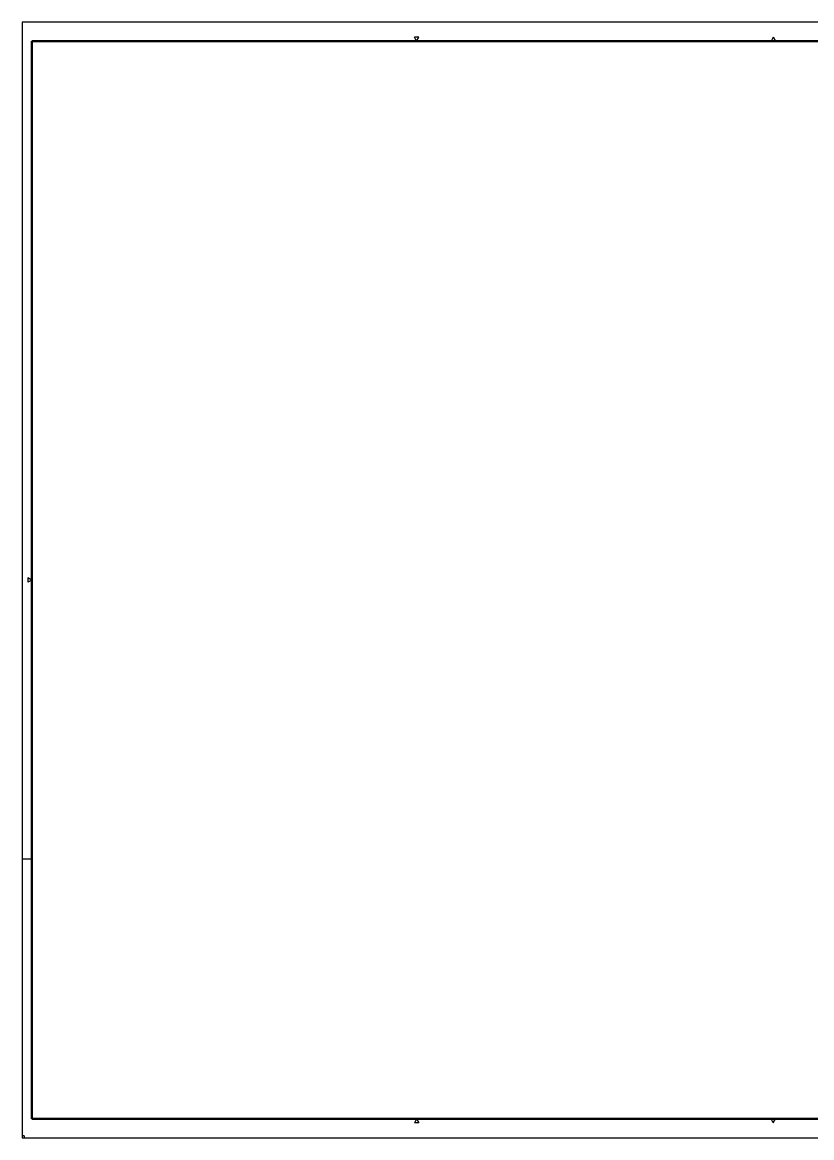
# Paper-space layout 'A1' of a CAD drawing. Header units: millimetres. Extents: x -1 to 840, y -1 to 593.
# Drawn here: x -1 to 420, y -1 to 593 of the extents above; entities that cross this region are included whole.
import ezdxf

# ---------------------------------------------------------------- set-up
doc = ezdxf.new("R2010")
doc.units = ezdxf.units.MM
doc.layers.add('non-plot', color=241, linetype='Continuous', plot=False)
doc.layers.add('thick', color=4, linetype='Continuous', lineweight=50)
doc.layers.add('thin', color=1, linetype='Continuous', lineweight=25)

psp = doc.layouts.new('A1')

# ---------------------------------------------------------------- linework, layer by layer
at = {"layer": 'non-plot'}
for q in [(-1, 0), (0, -1)]:
    psp.add_line((0, 0), q, dxfattribs=at)
at = {"layer": 'thick'}
for p, q in [((830, 583), (4, 583)), ((4, 583), (4, 9)), ((4, 9), (830, 9))]:
    psp.add_line(p, q, dxfattribs=at)
at = {"layer": 'thin'}
for p, q in [((840, 593), (-1, 593)), ((-1, 593), (-1, -1)), ((-1, 147.5), (4, 147.5)), ((-1, -1), (840, -1))]:
    psp.add_line(p, q, dxfattribs=at)
at = {"layer": 'thin', "transparency": 33554687}
for p, q in [((209, 583), (207.85, 585)), ((210.15, 585), (207.85, 585)), ((209, 583), (210.15, 585)), ((399, 585), (397.85, 583)), ((400.15, 583), (397.85, 583)), ((399, 585), (400.15, 583)), ((4, 296), (2, 297.15)), ((2, 297.15), (2, 294.85)), ((4, 296), (2, 294.85)), ((209, 9), (207.85, 7)), ((210.15, 7), (207.85, 7)), ((209, 9), (210.15, 7)), ((399, 7), (397.85, 9)), ((400.15, 9), (397.85, 9)), ((399, 7), (400.15, 9))]:
    psp.add_line(p, q, dxfattribs=at)

doc.saveas('drawing.dxf')
